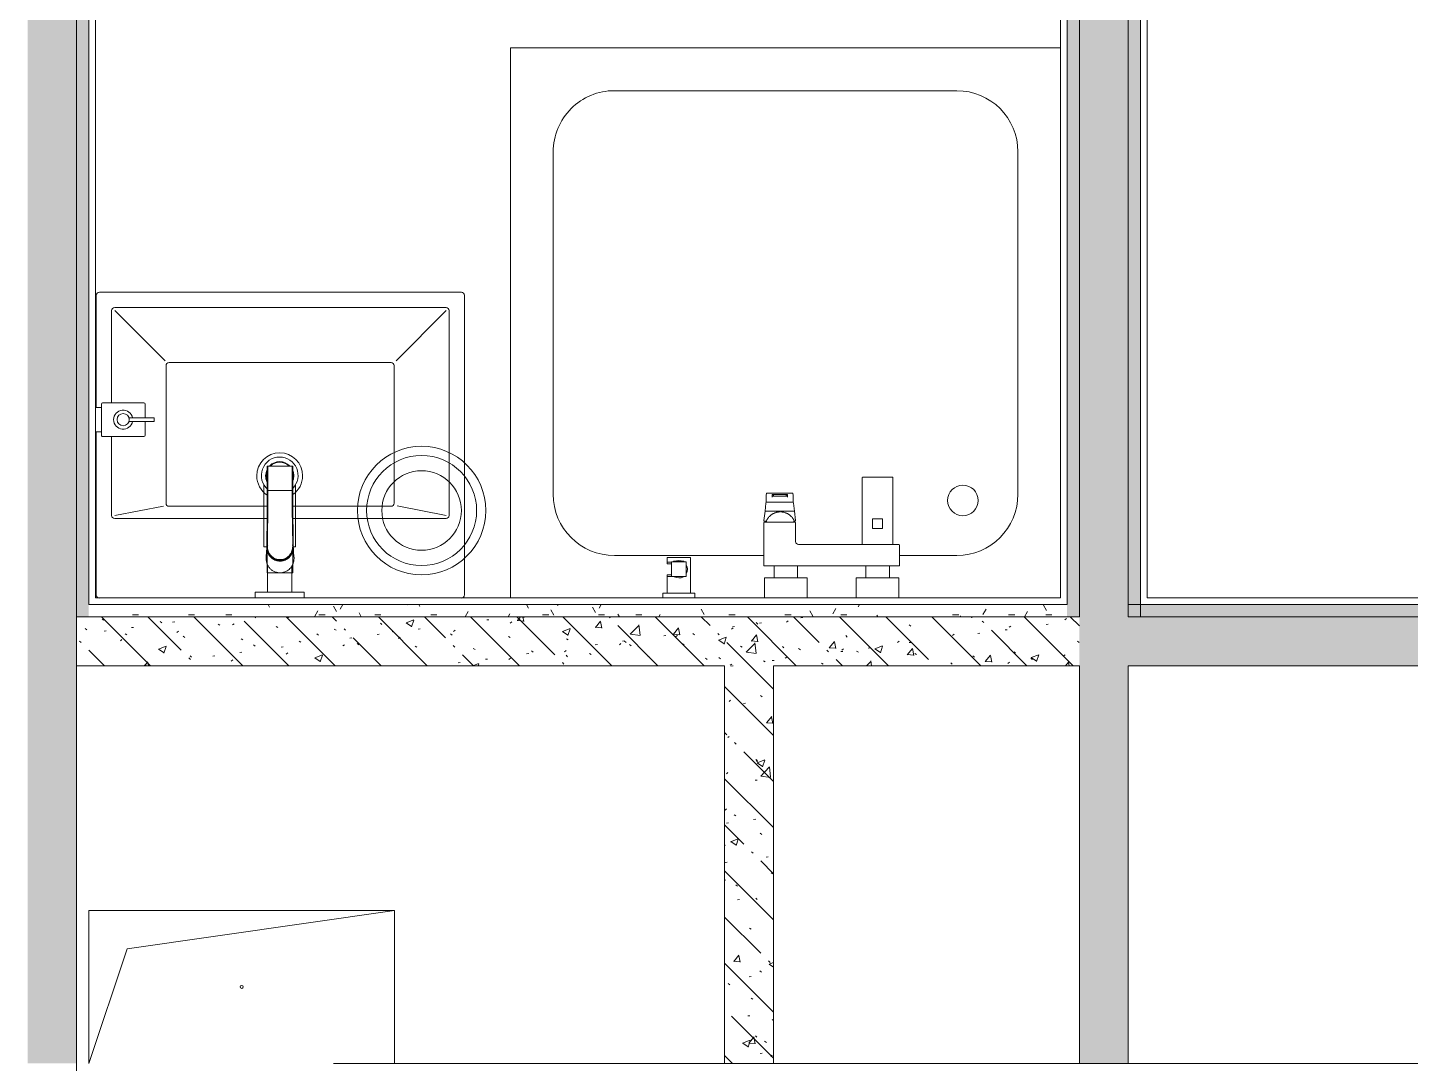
# Model space of a CAD drawing. Header units: millimetres. Extents: x 35147 to 231677, y -8553 to 29000.
# Drawn here: x 75480 to 77741, y 11550 to 13243 of the extents above; entities that cross this region are included whole.
import ezdxf

# ---------------------------------------------------------------- set-up
doc = ezdxf.new("R2010")
doc.units = ezdxf.units.MM
doc.linetypes.add('Осевая', pattern=[3175, 635, -476.25, 1587.5, -476.25])
for name, color, linetype, lineweight in [('0-1', 7, 'Continuous', 9), ('A-GENM', 7, 'Continuous', 9), ('A-WALL', 7, 'Continuous', 9), ('I-WALL', 7, 'Continuous', 9), ('P-SANR-FIXT', 7, 'Continuous', 9), ('P-SANR-FIXT-1', 7, 'Continuous', 13), ('Оси-2', 7, 'Осевая', 9)]:
    doc.layers.add(name, color=color, linetype=linetype, lineweight=lineweight)
doc.layers.add('A-WALL-1', color=7, linetype='Continuous', lineweight=9, true_color=0x3c3c3c)
doc.layers.add('A-WALL-FNSH-1', color=7, linetype='Continuous', lineweight=9, true_color=0x3c3c3c)
pattern_1 = [(135, (0, 0), (-75.43415, -75.43415), [106.68, -17.78, 3.556, -17.78]), (135, (0, 75.39), (-75.43415, -75.43415), []), (50, (0, 0), (127.52922, -11.15758), [13.335, -146.685]), (355, (0, 0), (-24.66966, 133.74002), [10.668, -117.348]), (100.451, (10.63, -0.93), (102.85973, 122.58178), [11.333, -124.663]), (46.184, (0, 35.56), (189.75516, -29.43036), [20.002, -220.027]), (96.636, (15.81, 33.1), (166.1822, 173.1996), [17, -186.995]), (351.184, (0, 35.56), (166.18393, 173.19757), [16.002, -176.022]), (21, (17.78, 26.67), (106.13027, -71.58603), [13.335, -146.685]), (326, (17.78, 26.67), (43.26188, 128.93175), [10.668, -117.348]), (71.451, (26.62, 20.7), (149.39198, 57.34505), [11.333, -124.663]), (37.5, (0, 0), (2.162228, 59.188357), [3.353, -112.573, 3.353, -115.773, -117.792]), (37.5, (0, 0), (2.162228, 59.188357), [-235.052, 3.353, -114.44]), (7.5, (0, 0), (46.773857, 70.126152), [3.353, -64.567, 3.353, -109.906, -44.894]), (7.5, (0, 0), (46.773857, 70.126152), [-181.178, 3.353, -41.542]), (327.5, (-39.65, 0), (94.91367, -4.010093), [3.353, -41.097, 3.353, -135.331, -184.023]), (327.5, (-39.65, 0), (94.91367, -4.010093), [-183.134, 3.353, -180.67]), (317.5, (-57.43, 0), (103.69057, 17.79882), [3.353, -54.432, 3.353, -88.748, -130.683]), (317.5, (-57.43, 0), (103.69057, 17.79882), [-149.885, 3.353, -127.33])]
pattern_2 = [(0, (0, 0), (121.92, 30.48), [10.058, -81.382, 10.058, -81.382, -487.68]), (0, (0, 0), (121.92, 30.48), [-182.88, 10.058, -172.822, 10.058, -81.382, -213.36]), (0, (0, 0), (121.92, 30.48), [-457.2, 10.058, -50.902, 10.058, -142.342]), (120, (45.72, 15.24), (-87.356454, 90.345817), [10.058, -81.382, 10.058, -81.382, -487.68]), (120, (45.72, 15.24), (-87.356454, 90.345817), [-182.88, 10.058, -172.822, 10.058, -81.382, -213.36]), (120, (45.72, 15.24), (-87.356454, 90.345817), [-457.2, 10.058, -50.902, 10.058, -142.342]), (240, (60.96, 76.2), (-34.563546, -120.825817), [10.058, -81.382, 10.058, -81.382, -487.68]), (240, (60.96, 76.2), (-34.563546, -120.825817), [-182.88, 10.058, -172.822, 10.058, -81.382, -213.36]), (240, (60.96, 76.2), (-34.563546, -120.825817), [-457.2, 10.058, -50.902, 10.058, -142.342])]

# ---------------------------------------------------------------- blocks, each defined once
blk = doc.blocks.new('SND_Aquanet_Душевой поддон_HX108_Квадратный_С опорами_Сантехкомплект__$ - 900х900-19919295-План размещения напольных электротехнических лючков и розеток 2 этажа в осях 12-23')
at = {"layer": 'P-SANR-FIXT'}
for p, q in [((450, 450), (-449.4, 450)), ((450, -449.4), (450, 450)), ((-280, 380), (280, 380)), ((-380, 35.6), (-380, 280)), ((380, 280), (380, -280)), ((-380, -280), (-380, -186.4)), ((280, -380), (-280, -380))]:
    blk.add_line(p, q, dxfattribs=at)
for centre, radius, start, end in [((-280, 280), 100, 90, 180), ((280, 280), 100, 0, 90), ((-290, -290), 25, 90, 270), ((-290, -290), 25, 270, 90), ((-280, -280), 100, 180, 270), ((280, -280), 100, 270, 0)]:
    blk.add_arc(centre, radius, start, end, dxfattribs=at)
blk = doc.blocks.new('GM_Отверстие прямоугольное _в плите_ - Отверстие-V42-План размещения напольных электротехнических лючков и розеток 2 этажа в осях 12-23')
at = {"layer": 'A-GENM'}
for p, q in [((-250, -125), (-250, 125)), ((-250, 125), (250, 125)), ((250, 125), (-250, 125)), ((-250, 125), (-250, -125)), ((-187.5, 62.5), (250, 125)), ((250, 125), (250, -125)), ((250, -125), (250, 125)), ((-250, -125), (-187.5, 62.5))]:
    blk.add_line(p, q, dxfattribs=at)
for start, end in [(360, 180), (180, 360)]:
    blk.add_arc((0, 0), 2.5, start, end, dxfattribs=at)
blk = doc.blocks.new('Смеситель для ванны с душевым гарнитуром - Смеситель для ванны с душевым гарнитуром-30756537-План размещения напольных электротехнических лючков и розеток 2 этажа в осях 12-23')
at = {"layer": 'P-SANR-FIXT'}
for p, q in [((76844.8, 12507.8), (76844.8, 12398.3)), ((76894.3, 12508.3), (76845.3, 12508.3)), ((76894.8, 12398.3), (76894.8, 12507.8)), ((76688.3, 12482.1), (76687.8, 12478.6)), ((76688.3, 12482.1), (76731.3, 12482.1)), ((76731.8, 12478.6), (76731.3, 12482.1)), ((76687.4, 12465.9), (76685.8, 12453)), ((76687.6, 12467.4), (76687.4, 12465.9)), ((76687.9, 12469.8), (76687.6, 12467.4)), ((76732, 12467.4), (76687.6, 12467.4)), ((76687.8, 12478.6), (76687.8, 12469.8)), ((76697.3, 12477.5), (76697.3, 12479.9)), ((76699.4, 12478.1), (76697.3, 12478.1)), ((76697.3, 12477.5), (76697.3, 12476)), ((76697.3, 12477.5), (76697.3, 12475.9)), ((76699.4, 12480.2), (76720.2, 12480.2)), ((76699.4, 12480.2), (76699.4, 12477.2)), ((76720.2, 12477.2), (76699.4, 12477.2)), ((76720.2, 12480.2), (76720.2, 12477.2)), ((76722.3, 12478.1), (76720.2, 12478.1)), ((76722.3, 12479.9), (76722.3, 12477.5)), ((76722.3, 12477.5), (76722.3, 12475.9)), ((76722.3, 12476), (76722.3, 12477.5)), ((76731.8, 12469.8), (76731.8, 12478.6)), ((76732, 12467.4), (76731.8, 12469.8)), ((76732.2, 12465.9), (76732, 12467.4)), ((76733.8, 12453), (76732.2, 12465.9)), ((76685.8, 12453), (76683.9, 12437.4)), ((76683.9, 12436.6), (76683.9, 12437.4)), ((76683.9, 12436.6), (76688.9, 12436.6)), ((76733.8, 12453), (76685.8, 12453)), ((76732.3, 12436.6), (76735.7, 12436.6)), ((76735.7, 12437.4), (76733.8, 12453)), ((76735.7, 12437.4), (76735.7, 12436.6)), ((76861.8, 12440.3), (76861.8, 12424.3)), ((76862.3, 12440.3), (76861.8, 12440.3)), ((76861.8, 12440.3), (76862.3, 12440.3)), ((76862.3, 12440.3), (76877.3, 12440.3)), ((76877.3, 12440.3), (76877.8, 12440.3)), ((76877.8, 12440.3), (76877.3, 12440.3)), ((76877.8, 12424.3), (76877.8, 12440.3)), ((76683.8, 12433.8), (76683.8, 12364.3)), ((76683.8, 12433.8), (76683.8, 12364.3)), ((76734.8, 12434.8), (76684.8, 12434.8)), ((76734.8, 12434.8), (76684.8, 12434.8)), ((76735.8, 12403.3), (76735.8, 12433.8)), ((76735.8, 12403.3), (76735.8, 12433.8)), ((76862.3, 12424.3), (76861.8, 12424.3)), ((76861.8, 12424.3), (76862.3, 12424.3)), ((76877.3, 12424.3), (76862.3, 12424.3)), ((76877.3, 12424.3), (76877.8, 12424.3)), ((76877.8, 12424.3), (76877.3, 12424.3)), ((76904.8, 12398.3), (76740.8, 12398.3)), ((76904.8, 12398.3), (76740.8, 12398.3)), ((76905.8, 12364.3), (76905.8, 12397.3)), ((76905.8, 12364.3), (76905.8, 12397.3)), ((76564.1, 12377), (76525.6, 12377)), ((76525.6, 12377), (76525.6, 12369.5)), ((76532.8, 12369.5), (76525.6, 12369.5)), ((76525.6, 12369.5), (76525.6, 12367.3)), ((76525.6, 12369.5), (76532.8, 12369.5)), ((76556.8, 12369.8), (76532.8, 12369.8)), ((76532.8, 12369.8), (76532.8, 12345.8)), ((76536.4, 12371.3), (76536.4, 12369.8)), ((76536.4, 12371.3), (76536.4, 12369.8)), ((76536.4, 12371.3), (76536.4, 12369.8)), ((76536.4, 12371.3), (76536.4, 12369.8)), ((76536.4, 12371.3), (76536.4, 12369.8)), ((76536.4, 12371.3), (76536.4, 12369.8)), ((76536.4, 12371.3), (76536.4, 12369.8)), ((76536.4, 12371.3), (76536.4, 12369.8)), ((76536.4, 12371.3), (76539.6, 12371.3)), ((76539.6, 12371.3), (76536.4, 12371.3)), ((76536.4, 12371.3), (76539.6, 12371.3)), ((76539.6, 12371.3), (76536.4, 12371.3)), ((76536.4, 12371.3), (76539.6, 12371.3)), ((76539.6, 12371.3), (76536.4, 12371.3)), ((76536.4, 12371.3), (76539.6, 12371.3)), ((76539.6, 12371.3), (76536.4, 12371.3)), ((76536.4, 12371.3), (76539.6, 12371.3)), ((76539.6, 12371.3), (76536.4, 12371.3)), ((76536.4, 12371.3), (76539.6, 12371.3)), ((76539.6, 12371.3), (76536.4, 12371.3)), ((76536.4, 12371.3), (76539.6, 12371.3)), ((76539.6, 12371.3), (76536.4, 12371.3)), ((76536.4, 12371.3), (76539.6, 12371.3)), ((76539.6, 12371.3), (76536.4, 12371.3)), ((76539.6, 12369.8), (76539.6, 12371.3)), ((76539.6, 12369.8), (76539.6, 12371.3)), ((76539.6, 12369.8), (76539.6, 12371.3)), ((76539.6, 12369.8), (76539.6, 12371.3)), ((76539.6, 12369.8), (76539.6, 12371.3)), ((76539.6, 12369.8), (76539.6, 12371.3)), ((76539.6, 12369.8), (76539.6, 12371.3)), ((76539.6, 12369.8), (76539.6, 12371.3)), ((76541, 12371.3), (76541, 12369.8)), ((76541, 12371.3), (76541, 12369.8)), ((76541, 12371.3), (76541, 12369.8)), ((76541, 12371.3), (76541, 12369.8)), ((76541, 12371.3), (76541, 12369.8)), ((76541, 12371.3), (76541, 12369.8)), ((76541, 12371.3), (76541, 12369.8)), ((76541, 12371.3), (76541, 12369.8)), ((76541, 12371.3), (76544.2, 12371.3)), ((76544.2, 12371.3), (76541, 12371.3)), ((76541, 12371.3), (76544.2, 12371.3)), ((76544.2, 12371.3), (76541, 12371.3)), ((76541, 12371.3), (76544.2, 12371.3)), ((76544.2, 12371.3), (76541, 12371.3)), ((76541, 12371.3), (76544.2, 12371.3)), ((76544.2, 12371.3), (76541, 12371.3)), ((76541, 12371.3), (76544.2, 12371.3)), ((76544.2, 12371.3), (76541, 12371.3)), ((76541, 12371.3), (76544.2, 12371.3)), ((76544.2, 12371.3), (76541, 12371.3)), ((76541, 12371.3), (76544.2, 12371.3)), ((76544.2, 12371.3), (76541, 12371.3)), ((76541, 12371.3), (76544.2, 12371.3)), ((76544.2, 12371.3), (76541, 12371.3)), ((76544.2, 12369.8), (76544.2, 12371.3)), ((76544.2, 12369.8), (76544.2, 12371.3)), ((76544.2, 12369.8), (76544.2, 12371.3)), ((76544.2, 12369.8), (76544.2, 12371.3)), ((76544.2, 12369.8), (76544.2, 12371.3)), ((76544.2, 12369.8), (76544.2, 12371.3)), ((76544.2, 12369.8), (76544.2, 12371.3)), ((76544.2, 12369.8), (76544.2, 12371.3)), ((76545.5, 12371.3), (76545.5, 12369.8)), ((76545.5, 12371.3), (76545.5, 12369.8)), ((76545.5, 12371.3), (76545.5, 12369.8)), ((76545.5, 12371.3), (76545.5, 12369.8)), ((76545.5, 12371.3), (76545.5, 12369.8)), ((76545.5, 12371.3), (76545.5, 12369.8)), ((76545.5, 12371.3), (76545.5, 12369.8)), ((76545.5, 12371.3), (76545.5, 12369.8)), ((76545.5, 12371.3), (76548.7, 12371.3)), ((76548.7, 12371.3), (76545.5, 12371.3)), ((76545.5, 12371.3), (76548.7, 12371.3)), ((76548.7, 12371.3), (76545.5, 12371.3)), ((76545.5, 12371.3), (76548.7, 12371.3)), ((76548.7, 12371.3), (76545.5, 12371.3)), ((76545.5, 12371.3), (76548.7, 12371.3)), ((76548.7, 12371.3), (76545.5, 12371.3)), ((76545.5, 12371.3), (76548.7, 12371.3)), ((76548.7, 12371.3), (76545.5, 12371.3)), ((76545.5, 12371.3), (76548.7, 12371.3)), ((76548.7, 12371.3), (76545.5, 12371.3)), ((76545.5, 12371.3), (76548.7, 12371.3)), ((76548.7, 12371.3), (76545.5, 12371.3)), ((76545.5, 12371.3), (76548.7, 12371.3)), ((76548.7, 12371.3), (76545.5, 12371.3)), ((76548.7, 12369.8), (76548.7, 12371.3)), ((76548.7, 12369.8), (76548.7, 12371.3)), ((76548.7, 12369.8), (76548.7, 12371.3)), ((76548.7, 12369.8), (76548.7, 12371.3)), ((76548.7, 12369.8), (76548.7, 12371.3)), ((76548.7, 12369.8), (76548.7, 12371.3)), ((76548.7, 12369.8), (76548.7, 12371.3)), ((76548.7, 12369.8), (76548.7, 12371.3)), ((76550, 12371.3), (76550, 12369.8)), ((76550, 12371.3), (76550, 12369.8)), ((76550, 12371.3), (76550, 12369.8)), ((76550, 12371.3), (76550, 12369.8)), ((76550, 12371.3), (76550, 12369.8)), ((76550, 12371.3), (76550, 12369.8)), ((76550, 12371.3), (76550, 12369.8)), ((76550, 12371.3), (76550, 12369.8)), ((76550, 12371.3), (76553.2, 12371.3)), ((76553.2, 12371.3), (76550, 12371.3)), ((76550, 12371.3), (76553.2, 12371.3)), ((76553.2, 12371.3), (76550, 12371.3)), ((76550, 12371.3), (76553.2, 12371.3)), ((76553.2, 12371.3), (76550, 12371.3)), ((76550, 12371.3), (76553.2, 12371.3)), ((76553.2, 12371.3), (76550, 12371.3)), ((76550, 12371.3), (76553.2, 12371.3)), ((76553.2, 12371.3), (76550, 12371.3)), ((76550, 12371.3), (76553.2, 12371.3)), ((76553.2, 12371.3), (76550, 12371.3)), ((76550, 12371.3), (76553.2, 12371.3)), ((76553.2, 12371.3), (76550, 12371.3)), ((76550, 12371.3), (76553.2, 12371.3)), ((76553.2, 12371.3), (76550, 12371.3)), ((76553.2, 12369.8), (76553.2, 12371.3)), ((76553.2, 12369.8), (76553.2, 12371.3)), ((76553.2, 12369.8), (76553.2, 12371.3)), ((76553.2, 12369.8), (76553.2, 12371.3)), ((76553.2, 12369.8), (76553.2, 12371.3)), ((76553.2, 12369.8), (76553.2, 12371.3)), ((76553.2, 12369.8), (76553.2, 12371.3)), ((76553.2, 12369.8), (76553.2, 12371.3)), ((76556.8, 12345.8), (76556.8, 12369.8)), ((76564.1, 12319), (76564.1, 12377)), ((76525.6, 12348.3), (76525.6, 12346.3)), ((76525.6, 12346.3), (76532.8, 12346.3)), ((76532.8, 12346.3), (76525.6, 12346.3)), ((76525.6, 12346.3), (76525.6, 12319)), ((76526.1, 12366.8), (76532.8, 12366.8)), ((76532.8, 12348.8), (76526.1, 12348.8)), ((76532.8, 12345.8), (76556.8, 12345.8)), ((76684.8, 12363.3), (76904.8, 12363.3)), ((76684.8, 12363.3), (76904.8, 12363.3)), ((76700.6, 12363.3), (76700.6, 12344)), ((76739.1, 12344), (76739.1, 12363.3)), ((76850.6, 12363.3), (76850.6, 12344)), ((76889.1, 12344), (76889.1, 12363.3)), ((76684.8, 12344), (76754.8, 12344)), ((76684.8, 12344), (76684.8, 12311)), ((76684.8, 12344), (76754.8, 12344)), ((76684.8, 12344), (76684.8, 12311)), ((76754.8, 12311), (76754.8, 12344)), ((76754.8, 12311), (76754.8, 12344)), ((76834.8, 12344), (76904.8, 12344)), ((76834.8, 12344), (76834.8, 12311)), ((76834.8, 12344), (76904.8, 12344)), ((76834.8, 12344), (76834.8, 12311)), ((76904.8, 12311), (76904.8, 12344)), ((76904.8, 12311), (76904.8, 12344)), ((76518.8, 12319), (76518.8, 12311)), ((76520.4, 12319), (76518.8, 12319)), ((76518.8, 12319), (76520.4, 12319)), ((76520.4, 12319), (76569.2, 12319)), ((76569.2, 12319), (76570.8, 12319)), ((76570.8, 12319), (76569.2, 12319)), ((76570.8, 12311), (76570.8, 12319))]:
    blk.add_line(p, q, dxfattribs=at)
at = {"layer": 'P-SANR-FIXT', "flags": 128}
for points in [[(76699.4, 12477.2), (76699, 12477.2), (76698.5, 12477.2), (76698.1, 12477.3), (76697.8, 12477.3), (76697.5, 12477.3), (76697.4, 12477.4), (76697.3, 12477.5)], [(76697.4, 12480), (76697.5, 12480), (76697.8, 12480.1), (76698.1, 12480.1), (76698.5, 12480.2), (76699, 12480.2), (76699.4, 12480.2)], [(76720.2, 12480.2), (76720.7, 12480.2), (76721.1, 12480.2), (76721.5, 12480.1), (76721.8, 12480.1), (76722.1, 12480), (76722.3, 12480)], [(76722.3, 12477.5), (76722.3, 12477.4), (76722.1, 12477.3), (76721.8, 12477.3), (76721.5, 12477.3), (76721.1, 12477.2), (76720.7, 12477.2), (76720.2, 12477.2)], [(76687.2, 12434.8), (76687.5, 12435.7), (76687.9, 12436.7), (76688.3, 12437.6), (76688.8, 12438.5), (76689.2, 12439.3), (76689.8, 12440.2), (76690.3, 12441), (76690.9, 12441.8), (76691.5, 12442.6), (76692.2, 12443.4), (76692.9, 12444.1), (76693.6, 12444.8), (76694.3, 12445.5), (76695.1, 12446.1), (76695.9, 12446.7), (76696.7, 12447.3), (76697.5, 12447.9), (76698.4, 12448.4), (76699.2, 12448.9), (76700.1, 12449.3), (76701.1, 12449.7), (76702, 12450.1), (76702.9, 12450.4), (76703.9, 12450.7), (76704.8, 12451), (76705.8, 12451.2), (76706.8, 12451.4), (76707.8, 12451.5), (76708.8, 12451.6), (76709.8, 12451.7), (76710.8, 12451.7)], [(76711.8, 12451.7), (76712.8, 12451.6), (76713.8, 12451.5), (76714.8, 12451.4), (76715.8, 12451.2), (76716.8, 12451), (76717.7, 12450.7), (76718.7, 12450.4), (76719.6, 12450.1), (76720.5, 12449.7), (76721.5, 12449.3), (76722.4, 12448.9), (76723.2, 12448.4), (76724.1, 12447.9), (76724.9, 12447.3), (76725.7, 12446.8), (76726.5, 12446.1), (76727.3, 12445.5), (76728, 12444.8), (76728.7, 12444.1), (76729.4, 12443.4), (76730.1, 12442.6), (76730.7, 12441.8), (76731.3, 12441), (76731.8, 12440.2), (76732.4, 12439.4), (76732.9, 12438.5), (76733.3, 12437.6), (76733.7, 12436.7), (76734.1, 12435.8), (76734.5, 12434.8)]]:
    blk.add_lwpolyline(points, dxfattribs=at)
at = {"layer": 'P-SANR-FIXT'}
for centre, radius, start, end in [((76845.3, 12507.8), 0.5, 90, 180), ((76894.3, 12507.8), 0.5, 0, 90), ((76684.8, 12433.8), 1, 90, 180), ((76684.8, 12433.8), 1, 90, 180), ((76734.8, 12433.8), 1, 0, 90), ((76734.8, 12433.8), 1, 0, 90), ((76740.8, 12403.3), 5, 180, 270), ((76740.8, 12403.3), 5, 180, 270), ((76904.8, 12397.3), 1, 0, 90), ((76904.8, 12397.3), 1, 0, 90), ((76544.8, 12357.8), 14.2, 58.3082, 122.0443), ((76544.8, 12357.8), 14.2, 58.3082, 122.0443), ((76526.1, 12367.3), 0.5, 180, 270), ((76526.1, 12348.3), 0.5, 90, 180), ((76544.8, 12357.8), 14.2, 238.1524, 301.7439), ((76544.8, 12357.8), 14.2, 238.1524, 301.7439), ((76544.8, 12357.8), 14.2, 329.0929, 31.8541), ((76544.8, 12357.8), 14.2, 329.0929, 31.8541), ((76684.8, 12364.3), 1, 180, 270), ((76684.8, 12364.3), 1, 180, 270), ((76904.8, 12364.3), 1, 270, 0), ((76904.8, 12364.3), 1, 270, 0)]:
    blk.add_arc(centre, radius, start, end, dxfattribs=at)
blk = doc.blocks.new('мусорная корзина - Round_ Metal-30590745-План размещения напольных электротехнических лючков и розеток 2 этажа в осях 12-23')
at = {"layer": 'P-SANR-FIXT'}
for radius, start, end in [(105, 0, 180), (90, 360, 180), (65, 0, 180), (105, 180, 360), (90, 180, 360), (65, 180, 360)]:
    blk.add_arc((0, 0), radius, start, end, dxfattribs=at)
blk = doc.blocks.new('сифон - Для раковины-V185-План размещения напольных электротехнических лючков и розеток 2 этажа в осях 12-23')
at = {"layer": 'P-SANR-FIXT'}
for p, q in [((116.7, 26), (16.1, 26)), ((116.7, 26), (116.7, 20.9)), ((200, 40), (191.1, 40)), ((191.1, -40), (191.1, 40)), ((200, 40), (200, -40)), ((116.7, -19.7), (116.7, -26)), ((16.1, -26), (116.7, -26)), ((191.1, -40), (200, -40))]:
    blk.add_line(p, q, dxfattribs=at)
for start, end in [(45, 180), (180, 319.7584)]:
    blk.add_arc((0, 0), 30, start, end, dxfattribs=at)
at = {"layer": 'P-SANR-FIXT-1'}
for p, q in [((127.1, 20), (123.1, 20)), ((191.1, 20), (147.8, 20)), ((21.9, -20), (49, -20)), ((49, -20), (56, -20)), ((56, -20), (75, -20)), ((85.7, -20), (118.5, -20)), ((119.7, -20), (122.9, -20)), ((145.8, -20), (191.1, -20))]:
    blk.add_line(p, q, dxfattribs=at)
for radius, start, end in [(22.5, 133.7338, 180), (22.5, 180, 225.6765), (21.5, 136.1578, 180), (21.5, 180, 223.3802), (22.5, 67.2152, 113.0759), (21.5, 72, 108), (22.5, 241.9585, 297.7301), (21.5, 245.8675, 293.8296)]:
    blk.add_arc((0, 0), radius, start, end, dxfattribs=at)
blk = doc.blocks.new('раковина - 400 x 500mm-V186-План размещения напольных электротехнических лючков и розеток 2 этажа в осях 12-23')
at = {"layer": 'P-SANR-FIXT'}
for p, q in [((-249.5, -5), (-249.5, -495)), ((352.5, -271.7), (352.5, -5)), ((-224.5, -135), (-224.5, -470)), ((32, -130), (-219.5, -130)), ((-219.5, -135), (-139.5, -151)), ((322.5, -130), (72, -130)), ((322.5, -135), (242.8, -150.5)), ((327.5, -264.1), (327.5, -135)), ((-134.5, -155), (-134.5, -380)), ((-126, -150), (-129.5, -150)), ((32.1, -150), (-126, -150)), ((233.5, -150), (72, -150)), ((238.5, -155), (238.5, -380)), ((352.5, -495), (352.5, -311.7)), ((327.5, -470), (327.5, -319.1)), ((-219.5, -470), (-137.6, -388.1)), ((-129.5, -385), (233.5, -385)), ((322.5, -470), (240.2, -387.7)), ((-219.5, -475), (322.5, -475)), ((-244.5, -500), (347.5, -500))]:
    blk.add_line(p, q, dxfattribs=at)
for centre, radius, start, end in [((-244.5, -5), 5, 94.9571, 180), ((347.5, -5), 5, 0, 85.0429), ((-219.5, -135), 5, 90, 180), ((322.5, -135), 5, 0, 90), ((-129.5, -155), 5, 90, 180), ((233.5, -155), 5, 0, 90), ((52.6, -199.9), 37.5, 124.8212, 180), ((52.6, -199.9), 37.5, 360, 57.1419), ((52.6, -199.9), 37.5, 180, 360), ((52.6, -199.9), 23, 161.666, 180), ((52.6, -199.9), 23, 180, 198.7055), ((52.6, -199.9), 23, 334.4117, 360), ((52.6, -199.9), 23, 360, 25.1143), ((52.6, -199.9), 23, 225, 315), ((-129.5, -380), 5, 180, 270), ((233.5, -380), 5, 270, 360), ((-219.5, -470), 5, 180, 270), ((322.5, -470), 5, 270, 0), ((-244.5, -495), 5, 180, 270), ((347.5, -495), 5, 270, 0)]:
    blk.add_arc(centre, radius, start, end, dxfattribs=at)
blk = doc.blocks.new('смеситель для раковины - Default-V187-План размещения напольных электротехнических лючков и розеток 2 этажа в осях 12-23')
at = {"layer": '0-1'}
for p, q in [((19.7, 151.6), (-19.8, 151.6)), ((-20.3, 110), (-20.4, 97.4)), ((19.8, 111.8), (-19.8, 111.8)), ((20.4, 97.4), (20.3, 110)), ((-22.8, 3), (-21.8, 15.6)), ((-20.7, 17.2), (-20.7, 16.7)), ((20.8, 16.7), (20.8, 17.2))]:
    blk.add_line(p, q, dxfattribs=at)
at = {"layer": '0-1', "flags": 128}
for points in [[(-19.8, 151.6), (-20, 151.6), (-20.2, 151.6), (-20.3, 151.5), (-20.4, 151.5), (-20.5, 151.4), (-20.6, 151.3), (-20.6, 151.2), (-20.7, 151.1), (-20.7, 151.1), (-20.7, 151), (-20.7, 151), (-20.8, 150.9), (-20.8, 150.6), (-20.8, 149.7), (-20.8, 148.7), (-20.8, 147.7), (-20.9, 146.7), (-20.9, 145.3), (-21.1, 93.2)], [(19.7, 151.6), (20, 151.6), (20.2, 151.6), (20.4, 151.5), (20.5, 151.4), (20.6, 151.3), (20.6, 151.3), (20.7, 151.2), (20.7, 151.1), (20.7, 151.1), (20.7, 151), (20.8, 151), (20.8, 150.9), (20.8, 150.6)], [(-18.9, 7.6), (-20, 10.3), (-20.8, 13.1), (-21.1, 18.6), (-21.1, 48.6), (-21.1, 93.2)], [(-19.8, 111.8), (-19.9, 111.8), (-20, 111.8), (-20.1, 111.8), (-20.1, 111.7), (-20.2, 111.7), (-20.3, 111.6), (-20.3, 111.5), (-20.3, 111.5), (-20.3, 111.4), (-20.3, 111.4), (-20.3, 111.4), (-20.3, 111.3), (-20.3, 111.2), (-20.3, 111), (-20.3, 110.8), (-20.3, 110.6), (-20.3, 110.3), (-20.3, 110)], [(12.1, -0.1), (14.4, 1.7), (18.1, 6.1), (20.4, 11.5), (21.2, 17.2), (21.2, 36.2), (21.1, 56), (21, 111.4)], [(19.8, 111.8), (19.9, 111.8), (20, 111.8), (20.1, 111.8), (20.2, 111.7), (20.2, 111.6), (20.3, 111.6), (20.3, 111.5), (20.3, 111.5), (20.3, 111.4), (20.3, 111.4), (20.3, 111.3), (20.3, 111.1), (20.3, 110.9), (20.3, 110.7), (20.3, 110.4), (20.3, 110)], [(-21.8, 15.6), (-21.7, 19.7), (-21.6, 24.4), (-21.5, 30.8), (-21.4, 37.1), (-21.3, 49.4), (-21.2, 68.8), (-21.1, 88)], [(21.8, 15.6), (22.1, 11.2), (22.8, 3)]]:
    blk.add_lwpolyline(points, dxfattribs=at)
at = {"layer": 'P-SANR-FIXT'}
for p, q in [((21, 151.6), (-21, 151.6)), ((-21, 151.6), (-21, -23)), ((-19.7, 144), (-19.8, 111.7)), ((19.8, 111.7), (19.7, 144)), ((21, -23), (21, 151.6)), ((-21, 19.9), (-20.8, 19.8)), ((-20.4, 22), (-20.8, 19.8)), ((19.4, 12.9), (20.4, 11.1)), ((20.8, 19.8), (20.4, 22)), ((21, 19.9), (20.8, 19.8)), ((20.9, 18.5), (20.8, 19.8)), ((20.9, 18.4), (21.1, 18.4)), ((22.5, 5), (22.9, 0.9)), ((-0.6, -2.8), (0.6, -2.8)), ((-21, -23), (21, -23))]:
    blk.add_line(p, q, dxfattribs=at)
at = {"layer": 'P-SANR-FIXT', "flags": 128}
for points in [[(-21.1, 16.9), (-21.1, 42.2), (-21, 67.6), (-20.8, 118.3), (-20.7, 143.7), (-20.7, 149.4), (-20.8, 150.2), (-20.9, 145.3), (-20.9, 138.9), (-21.1, 88.1)], [(-20.1, 88.1), (-20.1, 99.6), (-20, 111), (-20, 122.4), (-19.9, 133.8), (-19.9, 145.2)], [(19.9, 145.2), (19.9, 138.9), (19.9, 132.6), (20, 126.2), (20, 119.9), (20, 113.5), (20, 107.2), (20.1, 100.8), (20.1, 94.5), (20.1, 88.1)], [(21.1, 88.1), (20.9, 138.9), (20.9, 145.3), (20.8, 150.2), (20.7, 149.4), (20.7, 143.7), (20.8, 118.3), (21, 67.6), (21.1, 42.2), (21.1, 16.9)], [(-21.1, 18.6), (-21.1, 18.6), (-21.1, 18.6), (-21, 18.6), (-21, 18.6), (-21, 18.5), (-20.9, 18.5), (-20.9, 18.5)], [(-21.1, 18.4), (-21.1, 18), (-21.1, 17.6), (-21.1, 17.2), (-21.1, 16.8), (-21.1, 16.4)], [(-20.8, 19.8), (-20.9, 19.2), (-20.9, 18.5)], [(-15.9, 4.1), (-13.1, 1.6), (-9.8, -0.4), (-6.1, -1.8), (-2.1, -2.5), (2.1, -2.5), (6.1, -1.8), (9.8, -0.4), (11.1, 0.4)], [(11.5, 0.5), (13.1, 1.6), (15.9, 4.1)], [(21.1, 16.4), (21.1, 16.8), (21.1, 17.2), (21.1, 17.6), (21.1, 18), (21.1, 18.4)], [(22.9, 0.9), (22.7, 3.2), (22.5, 5.6), (22.3, 7.9), (22.1, 10.8), (21.8, 15.2)], [(0.6, -3.9), (0.3, -3.9), (0.1, -3.9), (-0.1, -3.9), (-0.3, -3.9), (-0.6, -3.9)]]:
    blk.add_lwpolyline(points, dxfattribs=at)
at = {"layer": 'P-SANR-FIXT'}
for centre, major_axis, ratio, start_param, end_param in [((-19.8, 109.7), (-0.5, 0.002), 0.095846, 0.017294, 1.571164), ((19.8, 109.7), (0.5, 0.002), 0.095848, 4.711795, 6.265892), ((0, 17.2), (20.8, 0), 0.98634, 3.038054, 3.141593), ((0, 17.2), (20.8, 0), 0.98634, 3.141593, 3.441377), ((0, 16.7), (20.8, 0), 0.98634, 3.141593, 3.372062), ((0, 16.7), (20.7, 0), 0.98634, 3.571127, 3.769911), ((0, 17.2), (20.8, 0), 0.98634, 3.613983, 5.358408), ((0, 16.7), (20.7, 0), 0.98634, 3.994763, 4.083653), ((0, 16.7), (20.8, 0), 0.98634, 5.376246, 5.846752), ((0, 17.2), (20.8, 0), 0.98634, 5.499139, 5.804813), ((0, 17.2), (-20.8, 0), 0.98634, 2.841808, 3.141593), ((0, 16.7), (20.8, 0), 0.98634, 6.052716, 6.283185), ((0, 17.2), (20.8, 0), 0.98634, 0, 0.103539), ((0, 16.7), (20.7, 0), 0.98634, 4.276566, 4.807479), ((0, 16.7), (20.8, 0), 0.98634, 4.955533, 5.10736)]:
    blk.add_ellipse(centre, major_axis=major_axis, ratio=ratio, start_param=start_param, end_param=end_param, dxfattribs=at)
for points, knots in [([(-19.9, 145.2), (-19.9, 146), (-19.9, 147.4), (-19.8, 149.3), (-19.8, 150.7), (-19.8, 151.5), (-19.8, 151.6), (-19.8, 151.6)], [0, 0, 0, 0, 0.1, 0.2, 0.3, 0.4, 0.4725859, 0.4725859, 0.4725859, 0.4725859]), ([(-19.8, 151.6), (-19.7, 151.6), (-19.7, 151.6), (-19.7, 151.2), (-19.7, 150), (-19.7, 148.3), (-19.7, 146.2), (-19.7, 144.8), (-19.7, 144)], [0.4728347, 0.4728347, 0.4728347, 0.4728347, 0.5, 0.6, 0.7, 0.8, 0.9, 1, 1, 1, 1]), ([(19.7, 144), (19.7, 144.8), (19.7, 146.2), (19.7, 148.3), (19.7, 150), (19.7, 151.2), (19.7, 151.6), (19.7, 151.6), (19.7, 151.6)], [0, 0, 0, 0, 0.1, 0.2, 0.3, 0.4, 0.5, 0.5274121, 0.5274121, 0.5274121, 0.5274121]), ([(19.7, 151.6), (19.8, 151.6), (19.8, 151.5), (19.8, 150.7), (19.8, 149.3), (19.9, 147.4), (19.9, 146), (19.9, 145.2)], [0.5275209, 0.5275209, 0.5275209, 0.5275209, 0.6, 0.7, 0.8, 0.9, 1, 1, 1, 1]), ([(-20.4, 97.4), (-20.4, 91.1), (-20.5, 81.8), (-20.6, 69.7), (-20.6, 60), (-20.7, 52.6), (-20.8, 47.4), (-20.8, 45.2), (-20.8, 43.5), (-20.9, 41.8), (-20.9, 39.8), (-20.9, 37.7), (-20.9, 36.2), (-20.9, 35.4), (-21, 34.1), (-21, 32.6), (-21, 31), (-21, 29.7), (-21, 28.6), (-21, 27.7), (-21, 26.8), (-21.1, 25.6), (-21.1, 22.9), (-21.1, 20.4), (-21.1, 18.4)], [0, 0, 0, 0, 0.222222, 0.333333, 0.444444, 0.583333, 0.618056, 0.652778, 0.670139, 0.6875, 0.722222, 0.756944, 0.774306, 0.782986, 0.791667, 0.826389, 0.84375, 0.861111, 0.878472, 0.887153, 0.895833, 0.913194, 0.930556, 1, 1, 1, 1]), ([(-20.5, 43.6), (-20.5, 44.1), (-20.5, 44.9), (-20.5, 45.9), (-20.4, 46.5), (-20.4, 47), (-20.4, 47.6), (-20.3, 48.2), (-20.3, 49.3), (-20.3, 50.8), (-20.3, 52.7), (-20.3, 54.8), (-20.2, 57.1), (-20.2, 60.5), (-20.1, 67), (-20, 78.4), (-19.9, 90.5), (-19.9, 97.4)], [0.3665203, 0.3665203, 0.3665203, 0.3665203, 0.3928571, 0.4107143, 0.4196429, 0.4285714, 0.4375, 0.4464286, 0.4642857, 0.5, 0.5357143, 0.5714286, 0.6071429, 0.6428571, 0.7142857, 0.8571429, 1, 1, 1, 1]), ([(-19.8, 111.8), (-19.8, 111.8), (-19.8, 111.7), (-19.8, 110.9), (-19.8, 110.1), (-19.8, 109.7)], [0.4695548, 0.4695548, 0.4695548, 0.4695548, 0.6, 0.8, 1, 1, 1, 1]), ([(19.8, 109.7), (19.8, 110.1), (19.8, 110.9), (19.8, 111.7), (19.8, 111.8), (19.8, 111.8)], [0, 0, 0, 0, 0.2, 0.4, 0.5304748, 0.5304748, 0.5304748, 0.5304748]), ([(19.9, 97.4), (19.9, 90.5), (20, 78.4), (20.1, 66.9), (20.2, 60.3), (20.3, 57), (20.3, 54.6), (20.3, 52.6), (20.3, 50.7), (20.3, 49.2), (20.4, 48.1), (20.4, 47.4), (20.4, 46.9), (20.4, 46.4), (20.4, 45.8), (20.4, 44.6), (20.4, 43), (20.4, 41.3), (20.5, 40), (20.5, 39.2), (20.6, 38.5), (20.7, 37.9), (20.7, 37.5)], [0, 0, 0, 0, 0.1428571, 0.2857143, 0.3571429, 0.3928571, 0.4285714, 0.4642857, 0.5, 0.5357143, 0.5535714, 0.5625, 0.5714286, 0.5803571, 0.5892857, 0.6071429, 0.6428571, 0.6785714, 0.6964286, 0.7053571, 0.7142857, 0.7301718, 0.7301718, 0.7301718, 0.7301718]), ([(21.1, 18.4), (21.1, 19.2), (21.1, 20.8), (21.1, 23.1), (21.1, 25), (21.1, 26.5), (21, 27.6), (21, 28.6), (21, 30), (21, 31.7), (21, 33.4), (21, 34.6), (20.9, 35.2), (20.9, 35.7), (20.9, 36.3), (20.9, 36.9), (20.9, 38.1), (20.9, 39.8), (20.9, 41.4), (20.8, 42.8), (20.8, 44.1), (20.8, 45.8), (20.8, 48.6), (20.7, 53.5), (20.6, 60.7), (20.6, 68.9), (20.5, 76.5), (20.5, 85.7), (20.4, 92.7), (20.4, 97.4)], [0, 0, 0, 0, 0.027778, 0.055556, 0.083333, 0.097222, 0.111111, 0.125, 0.138889, 0.166667, 0.194444, 0.208333, 0.215278, 0.222222, 0.229167, 0.236111, 0.25, 0.277778, 0.305556, 0.319444, 0.333333, 0.361111, 0.388889, 0.444444, 0.555556, 0.666667, 0.75, 0.833333, 1, 1, 1, 1]), ([(-21.1, 88.1), (-21.1, 85.7), (-21.1, 82.2), (-21.1, 77.5), (-21.2, 73.9), (-21.2, 70.4), (-21.2, 66.8), (-21.2, 63.9), (-21.2, 61.5), (-21.2, 59.8), (-21.2, 58), (-21.2, 55.7), (-21.3, 52.8), (-21.3, 49.3), (-21.3, 46), (-21.3, 42.6), (-21.4, 39.4), (-21.4, 36.2), (-21.5, 32.2), (-21.5, 27.5), (-21.7, 20.9), (-21.8, 17.2), (-21.8, 15.2)], [0, 0, 0, 0, 0.083333, 0.125, 0.166667, 0.208333, 0.25, 0.291667, 0.3125, 0.333333, 0.354167, 0.375, 0.416667, 0.458333, 0.5, 0.541667, 0.583333, 0.625, 0.666667, 0.75, 0.833333, 1, 1, 1, 1]), ([(20.1, 88.1), (20.1, 88.2), (20.2, 88.3), (20.4, 88.2), (20.5, 88), (20.6, 87.8), (20.7, 87.5), (20.7, 87.3), (20.8, 87.1), (20.9, 87), (20.9, 86.8), (20.9, 86.7)], [0, 0, 0, 0, 0.1, 0.19375, 0.25, 0.3, 0.35, 0.4, 0.45, 0.525, 0.575, 0.575, 0.575, 0.575]), ([(21.8, 15.2), (21.8, 16.4), (21.7, 19.4), (21.6, 24.2), (21.5, 28.2), (21.5, 30.6), (21.5, 32.4), (21.4, 34.1), (21.4, 35.8), (21.4, 37.3), (21.4, 38.7), (21.4, 39.8), (21.4, 41), (21.3, 42.6), (21.3, 44.7), (21.3, 47.5), (21.3, 50.9), (21.2, 55.1), (21.2, 60), (21.2, 65.1), (21.2, 69.9), (21.2, 74.5), (21.1, 80.6), (21.1, 85.1), (21.1, 88.1)], [0, 0, 0, 0, 0.142857, 0.285714, 0.357143, 0.392857, 0.428571, 0.464286, 0.5, 0.535714, 0.553571, 0.571429, 0.589286, 0.607143, 0.642857, 0.678571, 0.714286, 0.75, 0.785714, 0.821429, 0.857143, 0.892857, 0.928571, 1, 1, 1, 1]), ([(-21, 19.9), (-21, 20.5), (-20.9, 21.9), (-20.9, 23.9), (-20.9, 25.6), (-20.9, 26.9), (-20.9, 27.6), (-20.9, 28.1), (-20.9, 28.7), (-20.9, 29.4), (-21, 30.9), (-21, 33.1), (-21, 35.5), (-20.9, 37.4), (-20.9, 38.5), (-20.8, 39.3), (-20.7, 40.1), (-20.7, 40.7), (-20.6, 41.2), (-20.6, 41.3)], [0, 0, 0, 0, 0.0357143, 0.0714286, 0.1071429, 0.125, 0.1339286, 0.1428571, 0.1517857, 0.1607143, 0.1785714, 0.2142857, 0.25, 0.2678571, 0.2857143, 0.2946429, 0.3035714, 0.3214286, 0.3257253, 0.3257253, 0.3257253, 0.3257253]), ([(20.9, 33.9), (20.9, 33.6), (20.9, 32.5), (20.9, 30.9), (20.9, 29.2), (20.9, 28.3), (20.9, 27.5), (20.9, 26.8), (20.9, 25.6), (20.9, 23.9), (21, 21.9), (21, 20.5), (21, 19.9)], [0.7766981, 0.7766981, 0.7766981, 0.7766981, 0.7857143, 0.8214286, 0.8392857, 0.8571429, 0.8660714, 0.875, 0.8928571, 0.9285714, 0.9642857, 1, 1, 1, 1]), ([(-21.8, 15.2), (-21.9, 13.9), (-22, 12.1), (-22.1, 10.1), (-22.2, 8.7), (-22.3, 7.5), (-22.4, 6.6), (-22.5, 5.7), (-22.6, 4.8), (-22.7, 3.8), (-22.8, 2.5), (-22.9, 1.5), (-22.9, 0.9)], [0, 0, 0, 0, 0.166667, 0.25, 0.333333, 0.416667, 0.5, 0.583333, 0.666667, 0.75, 0.833333, 1, 1, 1, 1]), ([(22.9, 0.3), (22.9, -2.5), (22.3, -6.4), (20, -11.4), (17.7, -14.7), (14.9, -17.6), (11.6, -20), (7.9, -21.7), (4.5, -22.6), (1.5, -23), (-1.9, -23), (-6, -22.4), (-10, -20.8), (-12.8, -19.1), (-14.8, -17.5), (-16.7, -15.8), (-18.8, -13.3), (-21.9, -8.1), (-22.9, -3.2), (-22.9, 0.3)], [0, 0, 0, 0, 0.111111, 0.166667, 0.222222, 0.277778, 0.333333, 0.388889, 0.444444, 0.479167, 0.513889, 0.583333, 0.652778, 0.6875, 0.722222, 0.756944, 0.791667, 0.861111, 1, 1, 1, 1]), ([(-21, 19.9), (-21, 19.7), (-21, 19.5), (-21.1, 19.2), (-21.1, 18.9), (-21.1, 18.7), (-21.1, 18.6)], [0, 0, 0, 0, 0.333333, 0.5, 0.666667, 1, 1, 1, 1]), ([(-0.6, -3.9), (-1.6, -3.9), (-3.8, -3.7), (-7, -2.8), (-10, -1.5), (-12.8, 0.2), (-15.2, 2.3), (-17.3, 4.8), (-18.7, 7.1), (-19.6, 9), (-20.1, 10.6), (-20.6, 12.1), (-21, 14.3), (-21.1, 15.9), (-21.1, 16.9)], [0, 0, 0, 0, 0.1, 0.2, 0.3, 0.4, 0.5, 0.6, 0.7, 0.75, 0.8, 0.85, 0.9, 1, 1, 1, 1]), ([(-21.1, 16.4), (-21.1, 14.3), (-20.4, 11.1), (-18.7, 7.6), (-17.5, 5.8), (-16.4, 4.5), (-15.2, 3.2), (-13.9, 2.1), (-12.5, 1), (-10.9, 0.1), (-9.2, -0.7), (-6.9, -1.7), (-3.8, -2.5), (0, -2.8), (3.8, -2.5), (6.9, -1.7), (9, -0.9), (10.1, -0.3), (10.9, 0.1), (11.7, 0.5), (12.7, 1.2), (13.9, 2), (15, 3), (15.8, 3.8), (16.4, 4.5), (17, 5.2), (17.7, 6.2), (18.6, 7.6), (19.3, 9), (19.7, 9.9), (19.9, 10.5), (20, 10.9), (20.2, 11.2), (20.3, 11.7), (20.6, 12.6), (20.8, 13.8), (21, 15.1), (21.1, 16), (21.1, 16.4)], [0, 0, 0, 0, 0.111111, 0.166667, 0.194444, 0.222222, 0.25, 0.277778, 0.305556, 0.333333, 0.361111, 0.388889, 0.444444, 0.5, 0.555556, 0.611111, 0.638889, 0.652778, 0.666667, 0.680556, 0.694444, 0.722222, 0.75, 0.763889, 0.777778, 0.791667, 0.805556, 0.833333, 0.861111, 0.875, 0.881944, 0.888889, 0.895833, 0.902778, 0.916667, 0.944444, 0.972222, 1, 1, 1, 1]), ([(-20.8, 14.6), (-20.7, 14.1), (-20.6, 12.9), (-20.2, 11.6), (-20, 10.9)], [0, 0, 0, 0, 0.4, 1, 1, 1, 1]), ([(-20, 10.9), (-19.6, 9.8), (-18.5, 7.4), (-17, 5.2), (-15.9, 4.1)], [0, 0, 0, 0, 0.444444, 1, 1, 1, 1]), ([(21.1, 16.9), (21.1, 15.9), (21, 13.7), (20.2, 10.6), (19, 7.6), (16.7, 3.9), (12.9, 0), (7.1, -3.1), (2.7, -3.9), (0.6, -3.9)], [0, 0, 0, 0, 0.1, 0.2, 0.3, 0.4, 0.6, 0.8, 1, 1, 1, 1]), ([(15.9, 4.1), (16.7, 5), (18.4, 7.2), (19.5, 9.5), (20, 10.9)], [0, 0, 0, 0, 0.444444, 1, 1, 1, 1]), ([(20, 10.9), (20.2, 11.4), (20.5, 12.7), (20.7, 13.9), (20.8, 14.6)], [0, 0, 0, 0, 0.444444, 1, 1, 1, 1]), ([(-0.6, -3.9), (-0.6, -3.9), (-0.6, -3.7), (-0.6, -3.5), (-0.6, -3.1), (-0.6, -2.9), (-0.6, -2.8)], [0, 0, 0, 0, 0.363636, 0.545455, 0.727273, 1, 1, 1, 1]), ([(0.6, -3.9), (0.6, -3.9), (0.6, -3.7), (0.6, -3.5), (0.6, -3.1), (0.6, -2.9), (0.6, -2.8)], [0, 0, 0, 0, 0.363636, 0.545455, 0.727273, 1, 1, 1, 1])]:
    blk.add_open_spline(points, degree=3, knots=knots, dxfattribs=at)
for points in [[(-19.8, 111.8), (-19.8, 111.8), (-19.8, 111.8), (-19.8, 111.8)], [(19.8, 111.8), (19.8, 111.8), (19.8, 111.8), (19.8, 111.8)], [(-20.1, 88.1), (-20.4, 88.2), (-20.6, 88.2), (-20.8, 88.2)], [(-20, 85.7), (-20.1, 86.5), (-20.1, 87.3), (-20.1, 88.1)], [(20.1, 88.1), (20.1, 87.3), (20.1, 86.5), (20, 85.7)], [(-22.9, 0.9), (-22.9, 2.2), (-22.8, 3.6), (-22.6, 4.9)], [(-21.8, 15.2), (-21.8, 16.4), (-21.7, 17.6), (-21.4, 18.8)], [(-21.2, 19.5), (-21, 20.5), (-20.6, 21.4), (-20.2, 22.3)], [(-20.9, 18.4), (-21, 18.4), (-21.1, 18.4), (-21.1, 18.5)], [(-20.4, 22.5), (-20.7, 21.7), (-20.9, 20.8), (-21, 19.9)], [(-20.9, 18.3), (-20.9, 17.7), (-20.9, 16.5), (-20.8, 15.2), (-20.8, 14.6)], [(20.7, 19.9), (20.7, 17.5), (19.9, 12.6), (16.3, 6), (10.7, 1.1), (3.8, -1.6), (-3.7, -1.6), (-10.7, 1.1), (-16.3, 6), (-19.9, 12.6), (-20.7, 17.5), (-20.7, 19.9)], [(-20.4, 11.1), (-20.1, 11.7), (-19.8, 12.3), (-19.4, 12.9)], [(20.2, 22.3), (21.2, 20.1), (21.8, 17.6), (21.8, 15.2)], [(21, 19.9), (20.9, 20.8), (20.7, 21.7), (20.4, 22.5)], [(20.8, 14.6), (20.8, 15.2), (20.9, 16.5), (20.9, 17.8), (20.9, 18.4)], [(21.1, 18.5), (21.1, 18.5), (21, 18.5), (20.9, 18.5)], [(21.1, 18.5), (21.1, 18.6), (21.1, 18.7), (21.1, 18.9), (21.1, 19.2), (21.1, 19.4), (21, 19.6), (21, 19.8), (21, 19.9)], [(-3, -2.5), (-2.2, -2.7), (-1.4, -2.7), (-0.6, -2.8)]]:
    blk.add_open_spline(points, degree=3, dxfattribs=at)
blk = doc.blocks.new('TOY_Диспансер мыло - Дозатор Elegance new 11654 019001 хром-30593950-План размещения напольных электротехнических лючков и розеток 2 этажа в осях 12-23')
at = {"layer": 'A-GENM'}
for p, q in [((127.9, 101.6), (122.2, 101.6)), ((122.2, 101.6), (122.2, 86.7)), ((127.9, 86.7), (127.9, 101.6)), ((97.5, 84.7), (97.5, 17)), ((122.2, 86.7), (99.5, 86.7)), ((122.2, 86.7), (102.9, 86.7)), ((122.2, 87.7), (122.2, 60.3)), ((127.9, 60.3), (127.9, 87.7)), ((146.9, 86.7), (127.9, 86.7)), ((150.5, 86.7), (127.9, 86.7)), ((152.5, 17), (152.5, 84.7)), ((99.5, 15), (105, 15)), ((145, 15), (105, 15)), ((105, 15), (105, 5.5)), ((145, 5.5), (145, 15)), ((145, 15), (150.5, 15))]:
    blk.add_line(p, q, dxfattribs=at)
blk.add_circle((125, 50.7), 10, dxfattribs=at)
for centre, radius, start, end in [((99.5, 84.7), 2, 90, 180), ((150.5, 84.7), 2, 360, 90), ((125, 50.7), 15.7, 100.4353, 79.365), ((99.5, 17), 2, 180, 270), ((150.5, 17), 2, 270, 360)]:
    blk.add_arc(centre, radius, start, end, dxfattribs=at)

msp = doc.modelspace()

# ---------------------------------------------------------------- hatches: boundary and pattern name
at = {"layer": 'I-WALL'}
h = msp.add_hatch(dxfattribs=at)
h.set_pattern_fill('FP_27', color=256, style=0, pattern_type=2)
h.set_pattern_definition(pattern_1)
h.paths.add_polyline_path([(75560, 11550), (75560, 15650), (75480, 15650), (75480, 11550)])
h = msp.add_hatch(dxfattribs=at)
h.set_pattern_fill('FP_58', color=256, style=0, pattern_type=2)
h.set_pattern_definition(pattern_2)
h.paths.add_polyline_path([(77199.8, 12280), (77199.8, 15570), (77179.8, 15570), (77179.8, 12280)])
h = msp.add_hatch(dxfattribs=at)
h.set_pattern_fill('FP_27', color=256, style=0, pattern_type=2)
h.set_pattern_definition(pattern_1)
h.paths.add_polyline_path([(77279.8, 11550), (77279.8, 15570), (77199.8, 15570), (77199.8, 11550)])
h = msp.add_hatch(dxfattribs=at)
h.set_pattern_fill('FP_58', color=256, style=0, pattern_type=2)
h.set_pattern_definition(pattern_2)
h.paths.add_polyline_path([(75560, 12280), (75580, 12280), (75580, 15550), (75560, 15550), (75560, 12495.3)])
h = msp.add_hatch(dxfattribs=at)
h.set_pattern_fill('FP_58', color=256, style=0, pattern_type=2)
h.set_pattern_definition(pattern_2)
h.paths.add_polyline_path([(77299.8, 12280), (77299.8, 15550), (77279.8, 15550), (77279.8, 12280)])
h = msp.add_hatch(dxfattribs=at)
h.set_pattern_fill('FP_27', color=256, style=0, pattern_type=2)
h.set_pattern_definition(pattern_1)
h.paths.add_polyline_path([(76699.8, 12200), (77199.8, 12200), (77199.8, 12280), (75560, 12280), (75560, 12200), (76619.8, 12200)])
h = msp.add_hatch(dxfattribs=at)
h.set_pattern_fill('FP_58', color=256, style=0, pattern_type=2)
h.set_pattern_definition(pattern_2)
h.paths.add_polyline_path([(77179.8, 12280), (77179.8, 12300), (75580, 12300), (75580, 12280), (77035, 12280)])
h = msp.add_hatch(dxfattribs=at)
h.set_pattern_fill('FP_58', color=256, style=0, pattern_type=2)
h.set_pattern_definition(pattern_2)
h.paths.add_polyline_path([(80839.8, 12280), (80839.8, 12300), (77279.8, 12300), (77279.8, 12280), (80492.3, 12280)])
h = msp.add_hatch(dxfattribs=at)
h.set_pattern_fill('FP_27', color=256, style=0, pattern_type=2)
h.set_pattern_definition(pattern_1)
h.paths.add_polyline_path([(84480, 12200), (84480, 12280), (77279.8, 12280), (77279.8, 12200), (83403.8, 12200)])
h = msp.add_hatch(dxfattribs=at)
h.set_pattern_fill('FP_27', color=256, style=0, pattern_type=2)
h.set_pattern_definition(pattern_1)
h.paths.add_polyline_path([(76699.8, 11550), (76699.8, 12200), (76619.8, 12200), (76619.8, 11550)])

# ---------------------------------------------------------------- linework, layer by layer
at = {"layer": 'A-WALL'}
for p, q in [((75560, 15570), (75560, 12280)), ((77199.8, 15570), (77199.8, 12280)), ((77279.8, 15570), (77279.8, 12280)), ((77199.8, 12280), (75560, 12280)), ((75580, 12300), (77179.8, 12300)), ((77279.8, 12300), (80819.8, 12300)), ((80839.8, 12280), (77279.8, 12280))]:
    msp.add_line(p, q, dxfattribs=at)
at = {"layer": 'A-WALL-1'}
for p, q in [((77179.8, 15550), (77179.8, 12300)), ((77299.8, 12280), (77299.8, 15550)), ((75560, 11550), (75560, 12200)), ((75560, 12200), (76619.8, 12200)), ((76619.8, 12200), (76619.8, 11550)), ((76699.8, 12200), (77199.8, 12200)), ((76699.8, 11550), (76699.8, 12200)), ((77199.8, 12200), (77199.8, 11550)), ((77279.8, 11550), (77279.8, 12200)), ((77279.8, 12200), (84480, 12200)), ((78150, 11550), (75980, 11550))]:
    msp.add_line(p, q, dxfattribs=at)
at = {"layer": 'A-WALL-FNSH-1'}
for p, q in [((75580, 15539), (75580, 12300)), ((75591, 12311), (75591, 15539)), ((77168.8, 15539), (77168.8, 12311)), ((77310.8, 12311), (77310.8, 15539)), ((77168.8, 12311), (75591, 12311)), ((77310.8, 12311), (80819.8, 12311))]:
    msp.add_line(p, q, dxfattribs=at)
at = {"layer": 'Оси-2'}
msp.add_line((75560, 593.7), (75560, 25078.1), dxfattribs=at)

# ---------------------------------------------------------------- block references
at = {"layer": 'A-GENM'}
msp.add_blockref('GM_Отверстие прямоугольное _в плите_ - Отверстие-V42-План размещения напольных электротехнических лючков и розеток 2 этажа в осях 12-23', (75830, 11675), dxfattribs=at)
at = {"layer": 'P-SANR-FIXT'}
for name, p, rotation in [('SND_Aquanet_Душевой поддон_HX108_Квадратный_С опорами_Сантехкомплект__$ - 900х900-19919295-План размещения напольных электротехнических лючков и розеток 2 этажа в осях 12-23', (76719.4, 12760.4), 89.99999999999962), ('раковина - 400 x 500mm-V186-План размещения напольных электротехнических лючков и розеток 2 этажа в осях 12-23', (75944.8, 12310.8), 180), ('TOY_Диспансер мыло - Дозатор Elegance new 11654 019001 хром-30593950-План размещения напольных электротехнических лючков и розеток 2 этажа в осях 12-23', (75585.5, 12727.5), 269.9999999999998), ('мусорная корзина - Round_ Metal-30590745-План размещения напольных электротехнических лючков и розеток 2 этажа в осях 12-23', (76124.2, 12453.9), 89.99999999999895), ('сифон - Для раковины-V185-План размещения напольных электротехнических лючков и розеток 2 этажа в осях 12-23', (75892.2, 12511.4), 270.0000000000015)]:
    msp.add_blockref(name, p, dxfattribs=dict(at, rotation=rotation))
for name, p in [('смеситель для раковины - Default-V187-План размещения напольных электротехнических лючков и розеток 2 этажа в осях 12-23', (75892.7, 12375.1)), ('Смеситель для ванны с душевым гарнитуром - Смеситель для ванны с душевым гарнитуром-30756537-План размещения напольных электротехнических лючков и розеток 2 этажа в осях 12-23', (0, 0))]:
    msp.add_blockref(name, p, dxfattribs=at)

doc.saveas('drawing.dxf')
